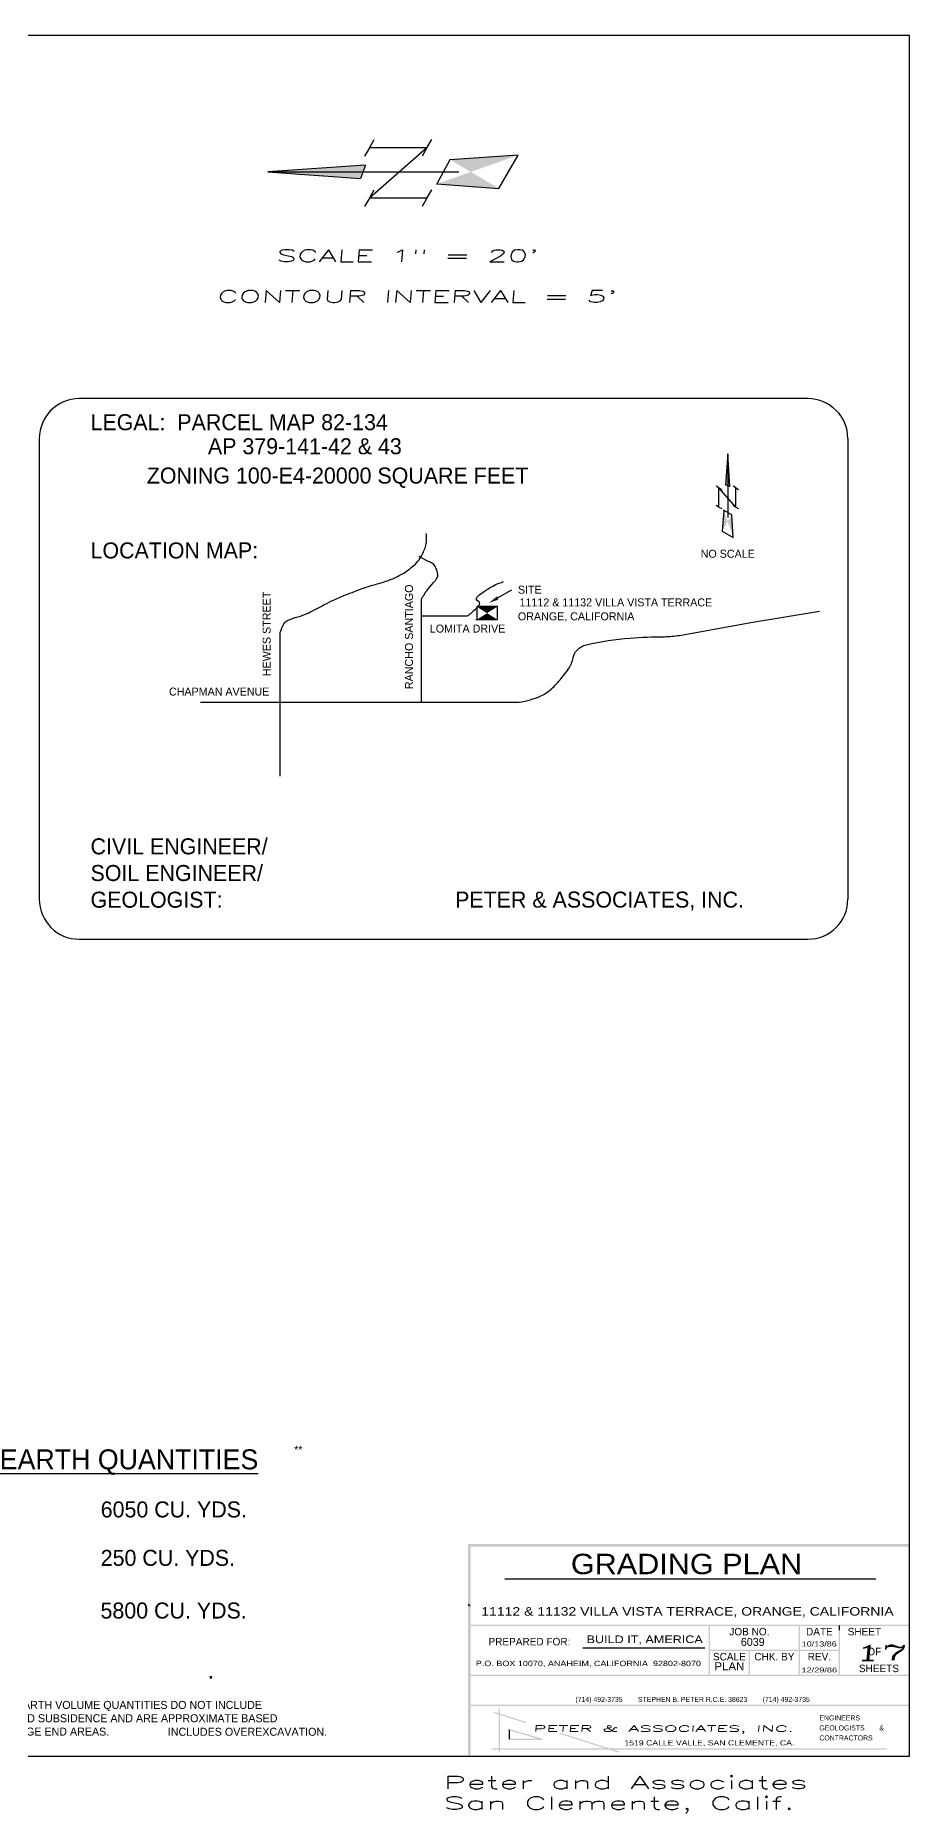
# Model space of a CAD drawing. Extents: x 0 to 7440, y -160 to 5160.
# Drawn here: x 4817 to 7440, y -160 to 5160 of the extents above; entities that cross this region are included whole.
import ezdxf
from ezdxf.enums import TextEntityAlignment as Align

# ---------------------------------------------------------------- set-up
doc = ezdxf.new("R2010")
doc.units = 0
doc.header["$LTSCALE"] = 50
doc.header["$MEASUREMENT"] = 0
doc.linetypes.add('DASHED', pattern=[0.75, 0.5, -0.25])
doc.layers.get('0').update_dxf_attribs({"linetype": 'CONTINUOUS'})
for name, color, linetype in [('1', 1, 'CONTINUOUS'), ('2', 5, 'DASHED'), ('5', 5, 'CONTINUOUS')]:
    doc.layers.add(name, color=color, linetype=linetype)
doc.styles.add('COMPLEX', font='COMPLEX', dxfattribs={"width": 2, "height": 106.042811})

# ---------------------------------------------------------------- blocks, each defined once
blk = doc.blocks.new('NARROW', base_point=(6997, 11123))
for p, q in [((6997, 11123), (6964, 10660)), ((7030, 10634), (6997, 11123)), ((6997, 11123), (6997, 10169)), ((6865, 10616), (6823, 10640)), ((7030, 10634), (6964, 10660)), ((7117, 10616), (7076, 10640)), ((6865, 10616), (6906, 10592)), ((7117, 10328), (6865, 10616)), ((6865, 10328), (6865, 10616)), ((7117, 10616), (7159, 10592)), ((7117, 10328), (7117, 10616)), ((6865, 10328), (6823, 10352)), ((6865, 10328), (6906, 10304)), ((6936, 10278), (6914, 9967)), ((7058, 10213), (6934, 10279)), ((7080, 9871), (7058, 10213)), ((7117, 10328), (7076, 10352)), ((7117, 10328), (7159, 10304)), ((6914, 9967), (7080, 9871)), ((6997, 9919), (6997, 9919))]:
    blk.add_line(p, q)
for points in [[(6964, 10660), (6997, 10647), (6997, 11123)], [(6997, 11123), (7030, 10634), (6964, 10660)], [(6997, 11123), (6997, 11123), (7030, 10634)], [(7030, 10634), (7030, 10634), (6997, 11123)], [(6997, 11123), (6997, 11123), (6997, 11123), (7030, 10634)], [(7058, 10213), (6934, 10279), (6914, 9967), (7058, 10213)], [(7058, 10213), (7080, 9871), (6914, 9967), (6936, 10278)], [(7058, 10213), (6936, 10278), (6914, 9967), (7058, 10213)]]:
    blk.add_solid(points)

msp = doc.modelspace()

# ---------------------------------------------------------------- linework, layer by layer
for p, q in [((6265.7, 4801.2), (6061.1, 4787.6)), ((6208.1, 4701.4), (6265.7, 4801.2)), ((5808.1, 4770.8), (5514.6, 4751.3)), ((5514.6, 4751.3), (5792.7, 4731.3)), ((5514.6, 4751.3), (6087.4, 4751.3)), ((5808.1, 4770.8), (5792.7, 4731.3)), ((6061.1, 4787.6), (6021.1, 4713.4)), ((6236.9, 4751.3), (6236.9, 4751.3)), ((6021.8, 4714.8), (6208.1, 4701.4)), ((5975.4, 3161.1), (5975.4, 3469.6)), ((6204.2, 3473.3), (6246.8, 3497.4)), ((5975.4, 3419.6), (6112.9, 3419.6)), ((6138.3, 3408.5), (6203.4, 3408.5)), ((6203.4, 3447.4), (6141.9, 3447.4)), ((6141.9, 3447.4), (6141.9, 3408.5)), ((6203.4, 3408.5), (6203.4, 3447.4)), ((5552, 2938.7), (5552, 3369.5)), ((5313.1, 3161.1), (6268.5, 3161.1)), ((6459.7, 325.6), (6826, 325.6))]:
    msp.add_line(p, q)
for points in [[(5552, 3369.5, -0.066281), (5563.7, 3396.5, -0.145028), (5573.7, 3405.7, -0.053341), (5604.4, 3416.8, 0.053152), (5635.2, 3427.9, 0.013358), (5682.1, 3452.3, -0.02166), (5711.2, 3466.8, -0.009917), (5747.7, 3482.3, -0.006802), (5801.7, 3503, -0.023691), (5832.2, 3512.6, 0.017345), (5874.1, 3525.2, 0.053505), (5920.2, 3546.6, 0.057972), (5957.3, 3575.2, 0.062141), (5971.4, 3592.9, 0.042438), (5986.3, 3622.5, 0.074861), (5990.5, 3640.5, 0.052176), (5989.9, 3666.9)], [(5975.4, 3469.6, -0.010267), (5985, 3485, -0.012334), (5993.5, 3497.4, -0.032086), (6011.7, 3519.4, 0.051798), (6022.5, 3533.5, 0.167942), (6024.7, 3543.7, 0.080406), (6018.8, 3564.1, 0.119848), (6009.4, 3575.9, 0.10205), (5993.5, 3583.6), (5993.5, 3583.6), (5968.2, 3597.5)], [(6112.9, 3419.6, 0.019252), (6122.6, 3426.4, 0.020653), (6131, 3433.5, 0.021028), (6143.4, 3445.7, 0.039532), (6149.1, 3452.9, 0.484639), (6145.5, 3464, -0.480622), (6141.9, 3475.2, -0.084646), (6147.8, 3481.6, -0.022751), (6174.5, 3500.2, -0.030618), (6197, 3512.6, -0.029841), (6221.5, 3522.4)], [(6268.5, 3161.1, 0.072443), (6333.6, 3179.7, 0.100311), (6373.5, 3208.3, 0.014909), (6401.7, 3240.6, 0.024998), (6416.9, 3261.2, 0.098025), (6430.7, 3294.3, -0.140734), (6442.3, 3316.7, -0.148832), (6471, 3333.2, -0.036602), (6601.5, 3352.9, -0.016845), (6704.4, 3357.3, 0.038107), (6749.9, 3361.2), (6963.4, 3400.1), (7169.7, 3433.5)]]:
    msp.add_lwpolyline(points, format="xyb")
msp.add_point((6119.5, 452.6))
for points in [[(6061.1, 4787.6), (6265.7, 4801.2), (6208.1, 4701.4), (6021.8, 4714.8)], [(5514.6, 4751.3), (5514.6, 4751.3), (5808.1, 4770.8)], [(5808.1, 4770.8), (5808.1, 4770.8), (5514.6, 4751.3)], [(5514.6, 4751.3), (5514.6, 4751.3), (5514.6, 4751.3), (5808.1, 4770.8)], [(5514.6, 4751.3), (5808.1, 4770.8), (5792.7, 4731.3)], [(5792.7, 4731.3), (5800.5, 4751.3), (5514.6, 4751.3)], [(6061.1, 4787.6), (6021.1, 4713.4), (6208.1, 4701.4), (6061.1, 4787.6)], [(6061.1, 4787.6), (6021.8, 4714.8), (6208.1, 4701.4), (6061.1, 4787.6)], [(6206.6, 3468.9), (6201.7, 3477.6), (6178.1, 3458.5)], [(6141.9, 3408.5), (6203.4, 3408.5), (6203.4, 3447.4), (6143.4, 3445.7)], [(6119.5, 456.4), (6115.7, 456.4), (6119.5, 452.6), (6115.7, 452.6)]]:
    msp.add_solid(points)
for points in [[(6115.7, 636.4), (6123.2, 628.9), (7439.5, 636.4), (7439.5, 628.9)], [(6115.7, 2.6), (6123.2, 2.6), (6115.7, 636.4), (6123.2, 628.9)], [(6115.7, 452.6), (6123.2, 452.6), (6115.7, 632.6), (6123.2, 632.6)], [(6123.2, 452.6), (6115.7, 452.6), (6123.2, 2.6), (6115.7, 2.6)], [(6119.5, 394.5), (6119.5, 390.8), (7439.5, 394.5), (7439.5, 390.8)], [(6837.6, 242.6), (6841.4, 242.6), (6837.6, 392.6), (6841.4, 392.6)], [(7107.6, 242.6), (7111.4, 242.6), (7107.6, 392.6), (7111.4, 392.6)], [(7227.6, 377.6), (7231.4, 377.6), (7227.6, 392.6), (7231.4, 392.6)], [(7227.6, 242.6), (7231.4, 242.6), (7227.6, 377.6), (7231.4, 377.6)], [(6839.5, 319.5), (6839.5, 315.8), (7229.5, 319.5), (7229.5, 315.8)], [(6957.6, 242.6), (6961.4, 242.6), (6957.6, 317.6), (6961.4, 317.6)], [(6119.5, 244.5), (6119.5, 240.8), (7439.5, 244.5), (7439.5, 240.8)], [(6119.5, 154.5), (6119.5, 150.8), (7439.5, 154.5), (7439.5, 150.8)], [(6194.3, 133.4), (6193.1, 129.8), (6290.5, 102.8), (6289.4, 99.3)], [(6207.6, 12.3), (6211.4, 12.3), (6207.6, 143), (6211.4, 143)], [(6237.4, 82.2), (6241.2, 77.2), (6338.1, 52.6), (6337.5, 48.8)], [(6237.4, 50.7), (6241.2, 50.7), (6237.4, 82.2), (6241.2, 77.2)], [(6390.3, 71.1), (6389.2, 67.6), (6570, 14), (6568.9, 10.5)], [(6188.5, 24.1), (6184.7, 20.4), (6575.8, 24.1), (6575.3, 20.4)], [(6337.5, 48.8), (6338.1, 52.6), (6240.2, 48.8), (6240.2, 52.6)], [(6575.6, 24.1), (6575.6, 20.4), (7370.9, 24.1), (7370.9, 20.4)]]:
    msp.add_trace(points)
at = {"layer": '1'}
for p, q in [((5819.2, 4823.3), (5833.6, 4848.3)), ((5992, 4823.3), (6006.4, 4848.3)), ((5819.2, 4823.3), (5804.8, 4798.4)), ((5992, 4823.3), (5819.2, 4823.3)), ((5992, 4823.3), (5819.2, 4672)), ((5992, 4823.3), (5977.6, 4798.4)), ((5819.2, 4672), (5833.6, 4696.9)), ((5992, 4672), (6006.4, 4696.9)), ((5819.2, 4672), (5804.8, 4647)), ((5992, 4672), (5819.2, 4672)), ((5992, 4672), (5977.6, 4647)), ((6225.7, 532.5), (7339.1, 532.5))]:
    msp.add_line(p, q, dxfattribs=at)
at = {"layer": '5'}
for p, q in [((7440, 5160), (0, 5160)), ((7440, 0), (7440, 5160)), ((7134.9, 4071.1), (4948.7, 4071.1)), ((4828.7, 3951.2), (4828.7, 2570.2)), ((7254.9, 3951.1), (7254.9, 2570.2)), ((4948.7, 2450.2), (7134.9, 2450.2)), ((0, 0), (7440, 0))]:
    msp.add_line(p, q, dxfattribs=at)
for centre, start, end in [((4948.7, 3951.1), 90, 179.9557), ((7134.9, 3951.1), 0, 90), ((4948.7, 2570.2), 180, 270), ((7134.9, 2570.2), 270, 0)]:
    msp.add_arc(centre, 120, start, end, dxfattribs=at)

# ---------------------------------------------------------------- block references
at = {"xscale": 0.2, "yscale": 0.2, "zscale": 0.2}
msp.add_blockref('NARROW', (6894.6, 3905.1), dxfattribs=at)

# ---------------------------------------------------------------- texts
for s, height, p in [('NO SCALE', 24, (6894.6, 3593.9)), ('6039', 24, (6969.5, 331)), ('  (714) 492-3735        STEPHEN B. PETER R.C.E. 38623        (714) 492-3735 ', 15, (6786.3, 163.1))]:
    msp.add_text(s, height=height).set_placement(p, align=Align.CENTER)
for s, p in [('RANCHO SANTIAGO', (5950.1, 3200)), ('HEWES STREET', (5523, 3238.9))]:
    msp.add_text(s, height=24, rotation=90).set_placement(p)
for s, p in [('LOMITA DRIVE', (6000.7, 3369.5)), ('**', (5593.5, 907.6)), ('** THE ABOVE EARTH VOLUME QUANTITIES DO NOT INCLUDE', (4532.3, 142.1)), ('  SHRINKAGE AND SUBSIDENCE AND ARE APPROXIMATE BASED', (4532.3, 102.1)), ('  ON THE AVERAGE END AREAS.', (4532.3, 62.1)), ('INCLUDES OVEREXCAVATION.', (5214.6, 61.6))]:
    msp.add_text(s, height=24).set_placement(p)
msp.add_text('CHAPMAN AVENUE', height=24).set_placement((5519.4, 3180.6), align=Align.RIGHT)
for s, height, p, p2 in [('11112 & 11132 VILLA VISTA TERRACE, ORANGE, CALIFORNIA', 25.427, (6155, 421.8), (7392.4, 421.8)), ('10/13/86', 15.37, (7116.6, 329.3), (7221.6, 329.3)), ('P.O. BOX 10070, ANAHEIM, CALIFORNIA  92802-8070', 16.085, (6138.7, 270.4), (6814.3, 270.4)), ('PLAN', 24.55, (6854.5, 257.6), (6944.5, 257.6)), ('12/29/86', 14.58, (7115.7, 251.6), (7222.6, 251.6)), ('1519 CALLE VALLE, SAN CLEMENTE, CA.', 15.612, (6584.5, 32.6), (7094.5, 32.6))]:
    msp.add_text(s, height=height).set_placement(p, p2, align=Align.ALIGNED)
at = {"style": 'COMPLEX', "oblique": 5, "width": 2}
msp.add_text('1', height=45, dxfattribs=at).set_placement((7274.5, 287.6))
msp.add_text('7', height=45, dxfattribs=at).set_placement((7392.9, 287.9), align=Align.CENTER)
at = {"layer": '1', "style": 'COMPLEX', "oblique": 5, "width": 2}
for s, p in [('SCALE 1" = 20\'', (5932.4, 4481.6)), ("CONTOUR INTERVAL = 5'", (5961.3, 4359.3))]:
    msp.add_text(s, height=36, dxfattribs=at).set_placement(p, align=Align.CENTER)
at = {"layer": '1'}
for s, height, p in [('LEGAL:  PARCEL MAP 82-134', 48, (4982.7, 3976.4)), ('AP 379-141-42 & 43', 48, (5334.9, 3904.3)), ('      ZONING 100-E4-20000 SQUARE FEET', 48, (5044.4, 3816.4)), ('LOCATION MAP:', 48, (4982.7, 3591.9)), ('SITE', 24, (6264.9, 3486.3)), ('11112 & 11132 VILLA VISTA TERRACE', 24, (6269.8, 3448.1)), ('ORANGE, CALIFORNIA', 24, (6264.9, 3406.3)), ('CIVIL ENGINEER/', 48, (4982.7, 2704.6)), ('SOIL ENGINEER/', 48, (4982.7, 2624.6)), ('GEOLOGIST:', 48, (4982.7, 2544.6)), ('PETER & ASSOCIATES, INC.', 48, (6076.5, 2544.9)), ('6050 CU. YDS.', 48, (5013.2, 716.3)), ('250 CU. YDS.', 48, (5013.2, 571.1)), ('5800 CU. YDS.', 48, (5012.6, 413.2)), ('.', 48, (5334.7, 233.2)), ('ENGINEERS', 15, (7169.5, 107.6)), ('GEOLOGISTS', 15, (7169.5, 77.6)), ('CONTRACTORS', 15, (7169.5, 47.6)), ('&', 15, (7349.5, 77.6))]:
    msp.add_text(s, height=height, dxfattribs=at).set_placement(p)
for s, height, p in [('%%UEARTH QUANTITIES', 60, (5098.2, 860.4)), ('JOB NO.', 22.5, (6959.5, 362.6)), ('DATE', 22.5, (7169.5, 362.6)), ('SHEET', 22.5, (7304.5, 362.6)), ('PREPARED FOR:', 22.5, (6299.5, 332.6)), ('OF', 22.5, (7334.1, 302.9)), ('SCALE', 22.5, (6899.5, 287.6)), ('CHK. BY', 22.5, (7034.5, 287.6)), ('REV.', 22.5, (7169.5, 287.6)), ('SHEETS', 22.5, (7348.1, 252.4))]:
    msp.add_text(s, height=height, dxfattribs=at).set_placement(p, align=Align.CENTER)
msp.add_text('BUILD IT, AMERICA', height=22.99, dxfattribs=at).set_placement((6471, 339.4), (6819.7, 339.4), align=Align.ALIGNED)
at = {"layer": '1', "style": 'COMPLEX', "oblique": 5, "width": 2}
msp.add_text('PETER & ASSOCIATES, INC.', height=18.101, dxfattribs=at).set_placement((6311.2, 74), (7092.2, 74), align=Align.ALIGNED)
at = {"layer": '2', "style": 'COMPLEX', "width": 2}
for s, p in [('Peter and Associates', (6041.9, -97.7)), ('San Clemente, Calif.', (6041.9, -159.6))]:
    msp.add_text(s, height=38.175, dxfattribs=at).set_placement(p)
at = {"layer": '5'}
msp.add_text('GRADING PLAN', height=61.211, dxfattribs=at).set_placement((6423.9, 546.1), (7117.7, 546.1), align=Align.ALIGNED)

doc.saveas('drawing.dxf')
